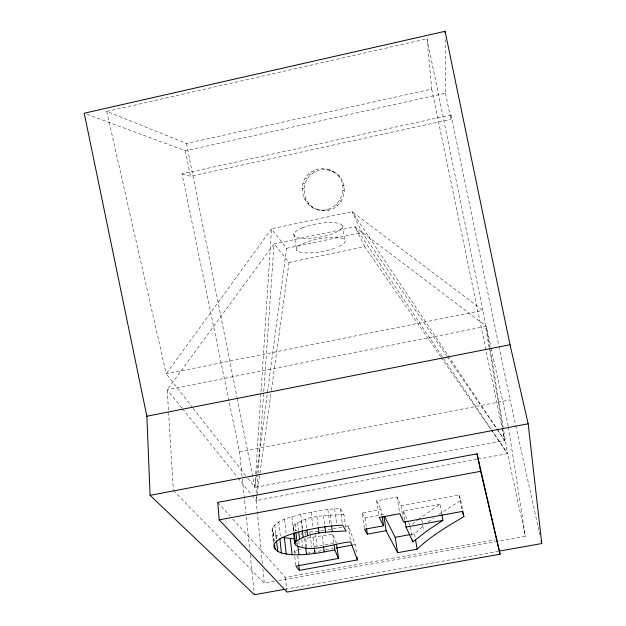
<?xml version="1.0" encoding="UTF-8"?>
<svg xmlns="http://www.w3.org/2000/svg" width="626" height="626" viewBox="0 0 626 626"><rect width="100%" height="100%" fill="white"/><g stroke="black" fill="none" stroke-linecap="round" stroke-linejoin="round"><path stroke-width="0.47" stroke-dasharray="3.13 2.35" d="M182.017 173.879L190.578 176.274L450.884 119.331L451.033 114.918L182.017 173.879L239.5 451.792L242.239 478.045M502.6 427.871L504.697 440.391L254.899 487.388L255.713 474.704M255.776 473.725L271.512 228.795L352.133 211.69L482.873 310.371L489.016 346.968M262.388 563.721L256.19 500.581L258.022 474.328M258.084 473.35L263.702 392.643M263.773 391.673L274.063 243.866L354.981 226.823L486.355 326.271L490.933 347.219M247.708 478.186L254.899 487.388L256.558 474.805M256.691 473.843L286.544 248.319L271.512 228.795L166.234 373.847L192.597 407.604M476.848 459.343L256.19 500.581L271.254 391.211M271.387 390.248L288.985 262.49L274.063 243.866L167.212 389.763L173.324 489.618M273.366 542.742L272.067 530.269L272.513 527.554C279.18 519.024 290.949 517.24 300.738 514.29C313.775 511.575 326.936 508.969 340.27 508.539L343.917 514.525L345.63 527.069M317.867 209.561C301.114 204.71 299.353 179.239 315.074 171.907A20.478 20.306 -71.3 0 1 330.583 170.64C352.782 177.424 346.155 212.222 323.071 210.539C302.1 210.993 293.829 179.991 313.29 170.875A20.744 20.517 -58.9 0 1 328.994 169.583L335.372 172.925M333.838 171.892C353.706 184.388 338.079 216.706 315.958 208.99M343.917 514.525C327.148 515.55 307.225 514.736 293.445 525.754L293.007 527.358L293.985 531.795M410.867 534.479L414.561 533.814L423.912 525.284M412.471 524.33L417.534 519.971M428.34 521.92L433.505 517.984M418.293 519.408L440.008 504.204L441.721 513.719M438.951 514.322L460.783 500.448L459.171 495.064L401.047 505.753L397.095 497.036L376.664 500.808L379.059 516.528M339.143 246.401L340.215 245.924A24.743 6.534 -10.2 0 0 337.563 237.583A24.743 6.534 -10.2 0 0 305.167 242.677L300.785 244.696A24.743 6.534 -10.2 0 0 303.978 252.794A24.743 6.534 -10.2 0 0 335.833 247.873M106.71 111.428L427.034 38.812L482.873 310.371L166.234 373.847L106.71 111.428L186.501 143.471L431.697 89.041L427.034 38.812M86.959 114.237L185.304 150.788L445.469 93.211L445.117 37.106M286.544 248.319L362.063 232.465L446.651 355.771M288.985 262.49L364.747 246.683L440.579 356.562M341.741 527.162L324.683 530.371M345.552 526.403L348.4 525.832L355.255 544.55L356.601 554.159M239.5 451.792L510.073 399.904L515.534 424.639M305.629 546.928L304.643 538.54L332.727 534.095L336.405 542.914L314.291 546.928M477.81 459.163L507.545 453.607L525.402 536.412L496.606 541.568M364.402 528.289L362.172 512.905L381.038 509.431L381.923 515.206M362.172 512.905L364.997 517.952L383.628 514.541M404.936 520.433L403.379 510.918L440.008 504.204M295.746 565.145L294.103 550.59L296.99 550.066M297.953 549.894L300.832 549.37M307.256 553.235L324.534 550.105M325.497 549.933L333.173 548.54M353.338 544.894L355.255 544.55M232.731 518.977L285.378 577.391L495.15 539.815M173.379 490.588L264.289 583.142L274.853 581.257M278.687 580.568L495.643 541.74M285.174 589.222L498.523 551.24M323.752 530.504L315.34 531.74L303.367 532.092M321.232 209.984L323.071 210.539M311.13 206.666L313.094 207.261M307.084 203.153L309.087 203.794M326.592 209.561L328.36 210.125M304.079 198.708L306.106 199.404M336.146 204.686L337.766 205.32M297.671 531.271L293.657 528.931M301.967 188.238L303.97 189.068M339.683 200.57L341.24 201.259M302.984 182.933L304.948 183.825M272.067 530.269L273.382 532.937L276.003 535.175L279.697 536.889M305.332 178.058L307.249 179.005M308.845 173.942L310.699 174.944M343.064 190.351L344.543 191.173M313.29 170.875L315.074 171.907M342.688 184.952L344.151 185.836M337.907 175.397L339.402 176.391M328.994 169.583L330.583 170.64M217.778 502.388L230.133 516.09M294.103 550.59L296.474 553.509M181.837 407.98L167.212 389.763L486.355 326.271L507.545 453.607L491.496 430.352M182.448 408.739L237.301 477.051M237.903 477.81L251.316 494.509M251.926 495.268L256.19 500.581M193.191 408.371L247.106 477.419M441.127 357.36L490.94 429.546M447.199 356.577L496.958 429.107M497.513 429.913L504.697 440.391L502.115 427.949M491.199 429.311L354.981 226.823L364.747 246.683M491.746 430.117L507.545 453.607M504.697 440.391L352.133 211.69L362.063 232.465M376.664 500.808L381.038 509.431M403.379 510.918L408.379 521.951M408.762 522.804L410.304 526.2M515.746 425.586L539.041 531.169M539.252 532.123L539.878 534.98M491.144 348.166L508.21 426.228M451.033 114.918L498.781 345.395M498.977 346.35L510.073 399.904M445.469 93.211L450.884 119.331M431.697 89.041L501.911 426.987M185.304 150.788L190.578 176.274M186.501 143.471L236.988 397.338M237.176 398.3L254.899 487.388M460.783 500.448L462.591 509.971M459.171 495.064L462.098 510.519M342.179 225.61L344.887 240.259M293.884 233.983L296.732 250.353M421.783 519.932L423.7 531.145M489.18 347.931L502.435 426.909M414.561 533.814L415.202 537.656M410.46 527.115L412.135 537.249M401.047 505.753L403.081 518.258M397.095 497.036L399.638 512.757M508.414 427.182L525.402 536.412M364.997 517.952L366.382 527.468M348.4 525.832L350.482 540.903M340.27 508.539L342.399 524.22M334.613 508.797L336.702 524.502M330.152 514.955L331.42 524.635M332.727 534.095L333.948 543.415M327.86 509.486L329.902 525.198M323.485 515.66L324.839 526.317M322.218 536.122L323.392 545.434M316.975 516.677L318.18 526.372M315.574 533.626L317.077 545.872M311.145 512.123L313.063 527.851M313.016 537.601L314.15 546.921M309.831 532.155L310.066 534.041M310.175 534.987L311.654 547.249M305.66 519.322L306.81 529.001M305.003 532.217L305.339 535.05M305.785 538.822L306.795 547.327M300.738 514.29L302.585 530.011M301.223 520.824L302.248 529.526M301.036 532.859L301.255 534.753M301.802 539.487L302.687 547.061M297.616 522.444L298.516 530.167M298.766 540.762L299.306 545.504M297.514 542.664L297.835 545.465M294.979 524.118L295.754 530.856M296.661 542.648L296.88 544.55M297.765 555.935L298.751 564.574M293.445 525.754L294.212 532.476M291.873 516.661L293.657 532.358M284.564 519.22L286.285 534.886M285.378 577.391L286.958 592.086M278.813 521.974L280.378 536.552M276.003 535.175L276.402 538.97M274.751 524.784L276.285 539.307M273.382 532.937L274.274 541.513M272.513 527.554L273.922 541.052M242.34 479.015L245.893 513.038M246.3 516.927L249.852 550.95M250.259 554.839L254.422 594.7M262.865 568.572L264.289 583.142M302.546 227.801L298.187 229.875A24.664 6.816 -10.2 0 0 301.442 238.334A24.664 6.816 -10.2 0 0 333.204 233.467L337.563 231.471A24.664 6.816 -10.2 0 0 334.84 222.754A24.664 6.816 -10.2 0 0 302.546 227.801"/><path stroke-width="0.94" d="M336.647 544.737L338.455 558.447L295.855 566.115L299.4 570.341L357.407 559.926L350.615 541.85C333.079 543.235 312.452 553.627 295.503 545.152L294.854 543.634L295.3 542.077L294.322 533.43M295.3 542.077C309.354 531.278 329.253 532.037 346.162 530.926L342.524 525.136C326.036 525.934 309.682 529.009 293.758 533.282C286.849 535.762 278.813 537.742 274.227 543.939L273.765 546.576C276.637 553.572 285.628 553.963 292.092 554.699C306.482 555.364 320.739 552.688 334.793 549.933L338.455 558.447M383.926 516.442L386.125 530.715L397.62 552.703L417.127 549.198C430.876 535.958 447.559 526.349 463.858 516.638L462.77 510.926M405.092 521.388L406.024 527.092L412.894 541.858L427.863 530.206L442.926 520.386L441.893 514.674M499.485 551.068L541.772 543.54L528.172 423.794L510.026 344.738L445.078 31.3L84.228 113.228L146.86 416.227L150.091 495.338L254.422 594.7L284.212 589.395M146.86 416.227L510.026 344.738M150.091 495.338L528.172 423.794M477.059 453.811L217.778 502.388L219.194 519.862L286.958 592.086L500.064 554.213L477.059 453.811L480.588 471.323L500.064 554.213M219.194 519.862L480.588 471.323M382.22 517.123L383.55 525.785L364.535 529.244L367.352 534.127L386.125 530.715M406.024 527.092L442.926 520.386M336.052 548.024L352.375 545.066M384.489 516.223L395.186 537.319L409.944 534.643M282.083 537.484L294.181 538.861M383.55 525.785L379.2 517.452L399.787 513.68L403.707 522.107L462.27 511.434L463.858 516.638M541.138 540.684L541.772 543.54M415.523 539.581L417.127 549.198M412.589 540.011L412.894 541.858M395.186 537.319L397.62 552.703M366.523 528.414L367.352 534.127M357 557.038L357.407 559.926M331.545 525.605L332.304 531.419M334.19 545.277L334.793 549.933M324.839 526.317L325.583 532.131M323.509 546.365L324.213 551.952M318.298 527.342L319.025 533.156M314.26 547.852L314.941 553.439M306.928 529.972L307.624 535.778M305.746 547.867L306.513 554.393M302.358 530.488L303.156 537.257M298.735 532.1L299.518 538.853M297.937 546.404L298.899 554.808M295.973 532.781L296.849 540.481M298.751 564.574L299.4 570.341M294.314 534.651L294.525 536.56M294.963 540.379L295.175 542.288M293.664 533.102L294.854 543.634M290.315 538.767L292.092 554.699M284.47 538.078L286.215 554.065M279.9 538.775L281.418 552.938M276.598 540.864L277.701 551.303M274.478 543.423L275.072 549.143M445.078 31.3L445.094 33.233"/></g></svg>
